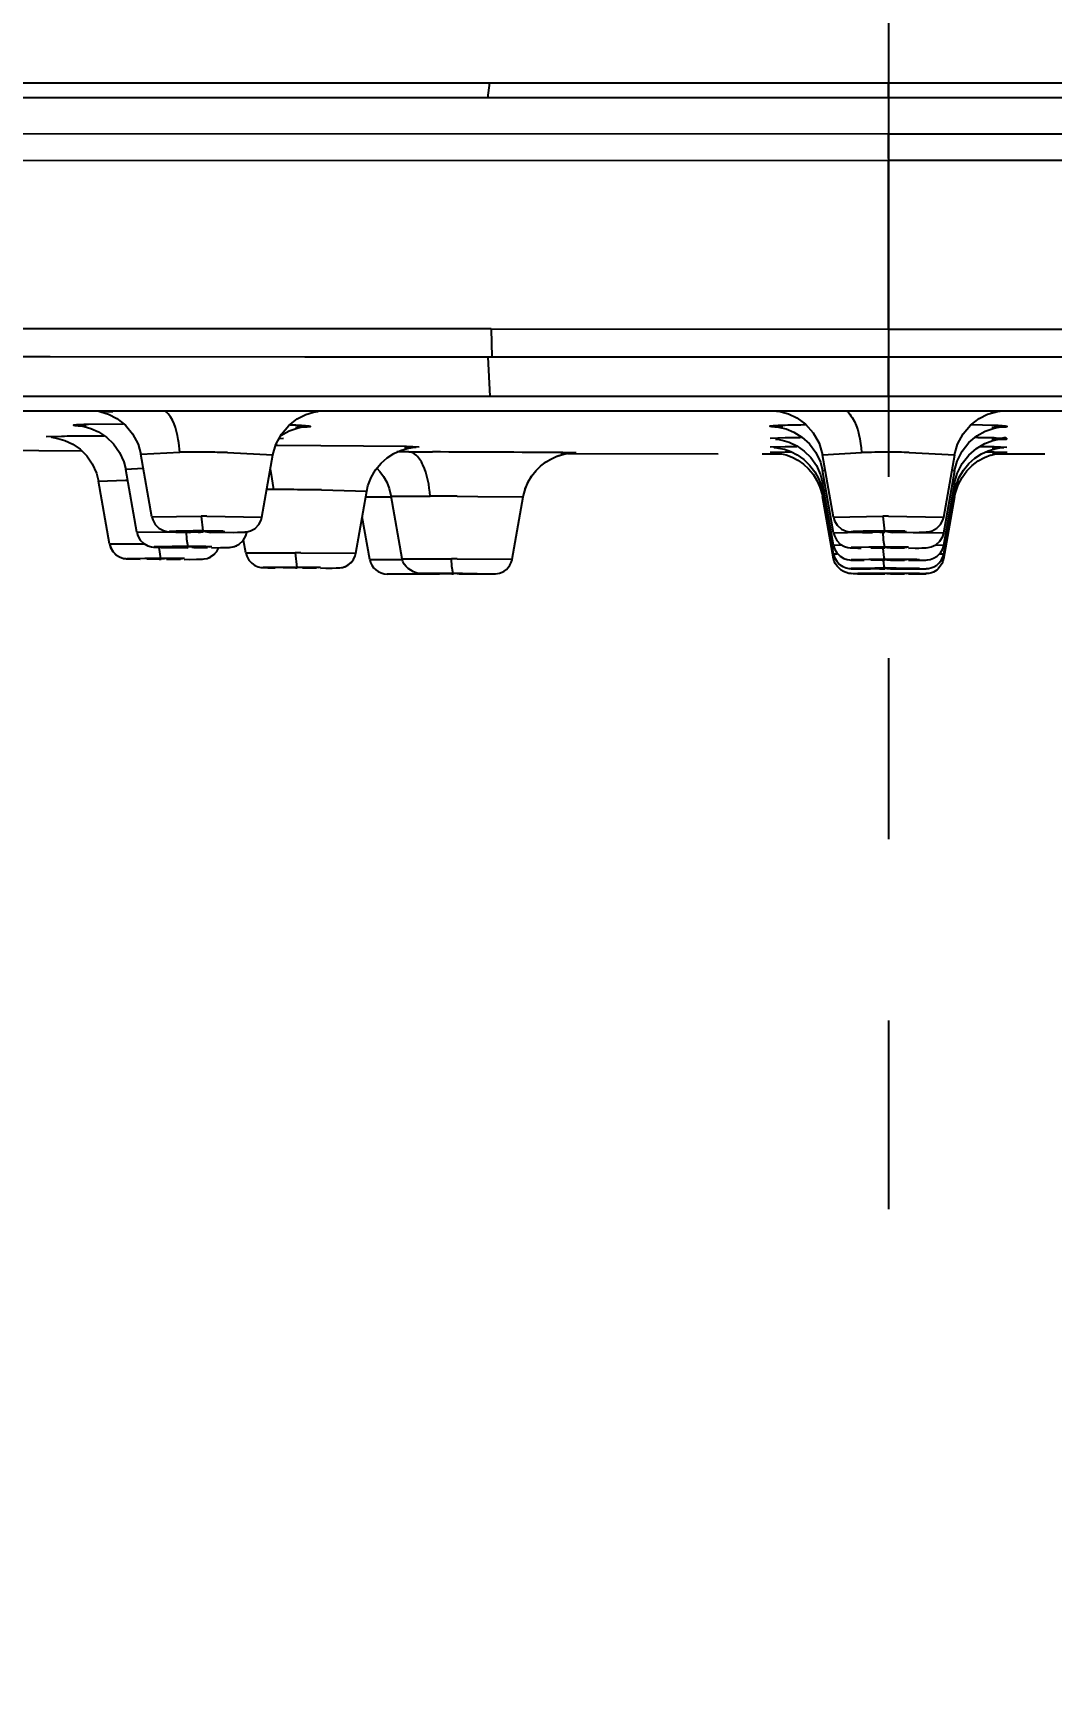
# Model space of a CAD drawing. Header units: millimetres. Extents: x 3819 to 4365, y -2661 to -1889.
# Drawn here: x 4165.99 to 4173.13, y -2126.6 to -2115 of the extents above; entities that cross this region are included whole.
import ezdxf

# ---------------------------------------------------------------- set-up
doc = ezdxf.new("R2010")
doc.units = ezdxf.units.MM
doc.header["$LTSCALE"] = 0.1
doc.linetypes.add('CENTERX2', pattern=[101.6, 63.5, -12.7, 12.7, -12.7])
doc.layers.add('CENTER', color=1, linetype='CENTERX2')
doc.layers.add('DIM', color=3, linetype='Continuous')
doc.styles.get("Standard").update_dxf_attribs({"font": 'arial.ttf'})
doc.dimstyles.new('ISO-25', dxfattribs={"dimtxt": 2.5, "dimasz": 2.5, "dimexe": 1.25, "dimexo": 0.625, "dimtad": 1, "dimlfac": 5, "dimtxsty": 'Standard', "dimcen": 2.5, "dimadec": 0, "dimazin": 0, "dimtfac": 1, "dimtmove": 0, "dimatfit": 3, "dimfxl": 0, "dimarcsym": 0})

# ---------------------------------------------------------------- blocks, each defined once
blk = doc.blocks.new('*D142')
at = {"layer": 'Defpoints', "color": 0}
for p in [(4147.31, -2117.08), (4196.657, -2117.079), (4196.657, -2136.937)]:
    blk.add_point(p, dxfattribs=at)
at = {"layer": 'DIM', "color": 0, "lineweight": -2}
for p, q in [((4147.31, -2117.705), (4147.31, -2138.187)), ((4196.657, -2117.704), (4196.657, -2138.187)), ((4151.31, -2136.937), (4192.657, -2136.937))]:
    blk.add_line(p, q, dxfattribs=at)
at = {"layer": 'DIM', "color": 0}
for points in [[(4151.31, -2136.271), (4151.31, -2137.604), (4147.31, -2136.937)], [(4192.657, -2136.271), (4192.657, -2137.604), (4196.657, -2136.937)]]:
    blk.add_solid(points, dxfattribs=at)
at = {"layer": 'DIM', "color": 0, "insert": (4171.984, -2134.27), "char_height": 4, "attachment_point": 5}
blk.add_mtext('197', dxfattribs=at)

msp = doc.modelspace()

# ---------------------------------------------------------------- linework, layer by layer
at = {"color": 7, "linetype": 'Continuous'}
for p, q in [((4147.8419, -2115.3532), (4196.1256, -2115.3532)), ((4169.1752, -2115.4588), (4169.1898, -2115.3533)), ((4171.9837, -2115.4578), (4171.9818, -2115.3533)), ((4169.1753, -2115.4585), (4147.6141, -2115.4584)), ((4171.9837, -2115.4583), (4169.1753, -2115.4585)), ((4171.9837, -2115.4587), (4171.9837, -2115.711)), ((4177.7966, -2115.4595), (4171.9837, -2115.4587)), ((4148.1587, -2115.705), (4171.9836, -2115.7099)), ((4171.9837, -2115.711), (4177.8237, -2115.7104)), ((4160.63, -2115.8963), (4171.9836, -2115.8968)), ((4171.9836, -2117.0793), (4171.9836, -2115.8961)), ((4177.8981, -2115.8974), (4171.9836, -2115.8968)), ((4169.1992, -2117.0773), (4150.8749, -2117.0781)), ((4169.1992, -2117.0773), (4169.2036, -2117.2771)), ((4169.1992, -2117.0783), (4171.9836, -2117.0793)), ((4171.9836, -2117.0793), (4172.7459, -2117.0792)), ((4171.9836, -2117.0793), (4171.9837, -2117.2489)), ((4172.7459, -2117.0792), (4172.7809, -2117.0792)), ((4172.7809, -2117.0792), (4172.9417, -2117.0792)), ((4172.9417, -2117.0792), (4175.7559, -2117.079)), ((4166.1065, -2117.275), (4165.8952, -2117.275)), ((4167.8918, -2117.2753), (4166.1065, -2117.275)), ((4167.9154, -2117.2753), (4167.8918, -2117.2753)), ((4168.0864, -2117.2753), (4167.9154, -2117.2753)), ((4169.1747, -2117.2754), (4168.0864, -2117.2753)), ((4169.1747, -2117.2754), (4169.1896, -2117.5499)), ((4169.2037, -2117.2771), (4169.1747, -2117.2754)), ((4171.9838, -2117.2764), (4169.2037, -2117.2771)), ((4189.6866, -2117.2758), (4171.9838, -2117.276)), ((4171.9838, -2117.5494), (4171.9838, -2117.2764)), ((4155.1233, -2117.5498), (4169.1896, -2117.5498)), ((4169.1896, -2117.5499), (4171.9838, -2117.5494)), ((4171.9837, -2117.5494), (4171.9837, -2117.6558)), ((4171.9837, -2117.5497), (4174.7773, -2117.5494)), ((4196.1262, -2117.6558), (4147.8416, -2117.6558)), ((4168.0148, -2117.6558), (4167.9813, -2117.6579)), ((4171.1984, -2117.6558), (4171.2424, -2117.6579)), ((4172.7646, -2117.656), (4172.6988, -2117.6589)), ((4166.1861, -2117.8313), (4166.0804, -2117.8348)), ((4166.6193, -2117.745), (4166.3766, -2117.7483)), ((4167.7179, -2117.8463), (4167.7422, -2117.8444)), ((4171.2591, -2117.8422), (4171.1529, -2117.8465)), ((4172.7245, -2117.755), (4172.5597, -2117.7514)), ((4172.7083, -2117.8522), (4172.7841, -2117.8499)), ((4165.6231, -2117.9276), (4166.3275, -2117.9325)), ((4166.7427, -2117.9569), (4167.0167, -2117.9432)), ((4166.8201, -2118.3958), (4166.7427, -2117.9569)), ((4167.351, -2117.9444), (4167.6689, -2117.9618)), ((4167.5921, -2118.3972), (4167.6689, -2117.9618)), ((4167.7043, -2117.8948), (4167.6912, -2117.8947)), ((4168.6055, -2117.9023), (4167.7043, -2117.8948)), ((4168.6205, -2117.9403), (4168.536, -2117.94)), ((4168.5909, -2117.9082), (4168.6737, -2117.907)), ((4168.6945, -2117.9068), (4168.6055, -2117.9023)), ((4168.6205, -2117.9402), (4168.73, -2117.9406)), ((4168.73, -2117.9406), (4168.7864, -2117.9408)), ((4169.6867, -2117.9473), (4169.7776, -2117.947)), ((4169.7941, -2117.9466), (4169.7011, -2117.9453)), ((4169.7352, -2117.9511), (4170.7882, -2117.9536)), ((4171.0969, -2117.9535), (4171.2356, -2117.9536)), ((4171.259, -2117.9047), (4171.1529, -2117.9075)), ((4171.2589, -2117.9421), (4171.1529, -2117.9434)), ((4171.2989, -2117.9418), (4171.2589, -2117.9421)), ((4171.344, -2117.9611), (4171.3889, -2117.9925)), ((4171.5205, -2117.9597), (4171.7946, -2117.9442)), ((4171.5976, -2118.3971), (4171.5205, -2117.9597)), ((4172.1285, -2117.9438), (4172.4467, -2117.9602)), ((4172.3696, -2118.3971), (4172.4467, -2117.9602)), ((4172.5887, -2117.9843), (4172.635, -2117.9543)), ((4172.6554, -2117.9795), (4172.7001, -2117.9617)), ((4172.7239, -2117.9422), (4172.6707, -2117.9418)), ((4172.7084, -2117.9113), (4172.7909, -2117.9096)), ((4172.7085, -2117.9452), (4172.7976, -2117.9442)), ((4172.8145, -2117.9438), (4172.7239, -2117.9422)), ((4172.812, -2117.9094), (4172.7241, -2117.9049)), ((4172.7305, -2117.9538), (4172.7845, -2117.9538)), ((4172.7845, -2117.9538), (4173.0776, -2117.9535)), ((4166.7143, -2118.5035), (4166.6368, -2118.0641)), ((4166.7591, -2118.0561), (4166.6372, -2118.0641)), ((4171.3476, -2117.9989), (4171.3862, -2118.026)), ((4171.4774, -2118.0366), (4171.5067, -2118.1017)), ((4171.5057, -2118.013), (4171.5208, -2118.0709)), ((4171.5205, -2118.071), (4171.5393, -2118.0672)), ((4171.5976, -2118.5083), (4171.5205, -2118.071)), ((4172.3696, -2118.5083), (4172.4467, -2118.0714)), ((4172.4306, -2118.0678), (4172.4467, -2118.0714)), ((4172.4642, -2118.0911), (4172.4987, -2118.0214)), ((4172.4767, -2118.1221), (4172.5076, -2118.0689)), ((4172.4981, -2118.1192), (4172.5316, -2118.0736)), ((4172.5314, -2118.074), (4172.5702, -2118.0348)), ((4172.5699, -2118.0353), (4172.6123, -2118.0034)), ((4172.6118, -2118.0038), (4172.6561, -2117.9791)), ((4166.4461, -2118.1455), (4166.6353, -2118.1395)), ((4166.5237, -2118.5854), (4166.4461, -2118.1455)), ((4166.6353, -2118.1395), (4166.6476, -2118.1394)), ((4167.6743, -2118.2042), (4167.6568, -2118.0846)), ((4171.4948, -2118.1318), (4171.5148, -2118.19)), ((4171.5067, -2118.1017), (4171.5208, -2118.1568)), ((4171.5148, -2118.19), (4171.5208, -2118.2177)), ((4171.5205, -2118.1569), (4171.5321, -2118.1546)), ((4171.5976, -2118.5942), (4171.5205, -2118.1569)), ((4172.3697, -2118.5942), (4172.4467, -2118.1573)), ((4172.4462, -2118.1572), (4172.4642, -2118.0911)), ((4172.4521, -2118.2268), (4172.4713, -2118.1702)), ((4172.4713, -2118.1702), (4172.4981, -2118.1189)), ((4168.0089, -2118.2068), (4168.3269, -2118.2153)), ((4168.2503, -2118.6499), (4168.3269, -2118.2153)), ((4168.3157, -2118.2543), (4168.3994, -2118.2549)), ((4168.3994, -2118.2549), (4168.4929, -2118.2555)), ((4168.4967, -2118.2504), (4168.7703, -2118.2502)), ((4168.5742, -2118.6894), (4168.4967, -2118.2504)), ((4168.8628, -2118.2507), (4168.7703, -2118.2501)), ((4168.9604, -2118.2513), (4168.8628, -2118.2506)), ((4168.9604, -2118.2513), (4169.1047, -2118.2523)), ((4169.1047, -2118.2523), (4169.423, -2118.2563)), ((4169.3463, -2118.6915), (4169.423, -2118.2563)), ((4171.5179, -2118.2387), (4171.5208, -2118.2535)), ((4171.5976, -2118.655), (4171.5205, -2118.2178)), ((4171.5976, -2118.6906), (4171.5205, -2118.2535)), ((4171.5403, -2118.2159), (4171.5238, -2118.217)), ((4172.3697, -2118.655), (4172.4467, -2118.218)), ((4172.3697, -2118.6907), (4172.4467, -2118.2536)), ((4172.4342, -2118.2529), (4172.4451, -2118.2533)), ((4172.4447, -2118.2535), (4172.4467, -2118.2536)), ((4172.4462, -2118.2535), (4172.452, -2118.2267)), ((4166.8202, -2118.3958), (4167.1656, -2118.3912)), ((4167.2063, -2118.3912), (4167.1656, -2118.3912)), ((4167.1656, -2118.3912), (4167.1782, -2118.4944)), ((4167.2063, -2118.3912), (4167.5921, -2118.3972)), ((4168.3474, -2118.6932), (4168.295, -2118.3963)), ((4171.5977, -2118.3971), (4171.9428, -2118.3917)), ((4171.9836, -2118.3916), (4171.9428, -2118.3917)), ((4171.9428, -2118.3917), (4171.9558, -2118.4949)), ((4171.9836, -2118.3916), (4172.3696, -2118.3971)), ((4166.7144, -2118.5035), (4166.9253, -2118.5004)), ((4166.9253, -2118.5004), (4166.9466, -2118.5003)), ((4167.06, -2118.5003), (4167.0622, -2118.5525)), ((4167.0813, -2118.4994), (4167.1437, -2118.5018)), ((4167.1932, -2118.4972), (4167.0959, -2118.4983)), ((4167.0996, -2118.4986), (4167.1106, -2118.499)), ((4167.3194, -2118.4953), (4167.1874, -2118.4947)), ((4167.1932, -2118.4972), (4167.2063, -2118.4973)), ((4167.2193, -2118.5023), (4167.2063, -2118.5023)), ((4167.2334, -2118.505), (4167.4568, -2118.5029)), ((4167.3313, -2118.5001), (4167.2433, -2118.4979)), ((4167.278, -2118.5021), (4167.3166, -2118.5013)), ((4167.3166, -2118.5013), (4167.3019, -2118.5005)), ((4167.4303, -2118.5033), (4167.4863, -2118.5055)), ((4171.5977, -2118.5082), (4171.6967, -2118.5053)), ((4171.8586, -2118.5004), (4171.9211, -2118.5026)), ((4171.9702, -2118.4978), (4171.8732, -2118.4992)), ((4171.8763, -2118.4995), (4171.8879, -2118.4999)), ((4171.9429, -2118.5039), (4171.9452, -2118.5554)), ((4172.0971, -2118.4954), (4171.965, -2118.4952)), ((4171.9702, -2118.4978), (4171.9836, -2118.4978)), ((4171.997, -2118.5029), (4171.9836, -2118.5029)), ((4172.0115, -2118.5057), (4172.2349, -2118.5028)), ((4172.1086, -2118.5004), (4172.0211, -2118.4983)), ((4172.0556, -2118.5026), (4172.094, -2118.5016)), ((4172.094, -2118.5016), (4172.0794, -2118.5008)), ((4172.1562, -2118.5044), (4172.3696, -2118.5082)), ((4166.5237, -2118.5854), (4166.5305, -2118.6092)), ((4166.5238, -2118.5854), (4166.7349, -2118.5835)), ((4166.7349, -2118.5835), (4166.7634, -2118.5835)), ((4166.9619, -2118.6037), (4166.8369, -2118.6066)), ((4166.8703, -2118.6102), (4166.8818, -2118.6869)), ((4166.9332, -2118.6103), (4166.9933, -2118.6112)), ((4166.9755, -2118.6073), (4167.0622, -2118.6092)), ((4167.0876, -2118.6058), (4166.9902, -2118.6064)), ((4166.9902, -2118.6064), (4167.0049, -2118.6071)), ((4166.9933, -2118.6112), (4167.0707, -2118.6118)), ((4167.0622, -2118.5525), (4167.0724, -2118.6036)), ((4167.1287, -2118.6038), (4167.0724, -2118.6035)), ((4167.1005, -2118.6058), (4167.0876, -2118.6058)), ((4167.1133, -2118.6098), (4167.1005, -2118.6098)), ((4167.2255, -2118.6083), (4167.1374, -2118.6064)), ((4167.1721, -2118.6098), (4167.2108, -2118.6092)), ((4167.2108, -2118.6092), (4167.1961, -2118.6085)), ((4167.2384, -2118.6118), (4167.3628, -2118.6088)), ((4167.4782, -2118.6473), (4167.4626, -2118.5589)), ((4167.4783, -2118.6473), (4167.8241, -2118.6465)), ((4167.4783, -2118.6473), (4167.4851, -2118.6714)), ((4167.8645, -2118.6466), (4167.8241, -2118.6465)), ((4167.8241, -2118.6465), (4167.8363, -2118.7498)), ((4167.8645, -2118.6467), (4168.2503, -2118.6499)), ((4171.5977, -2118.5942), (4171.6513, -2118.5926)), ((4171.5977, -2118.655), (4171.6236, -2118.6543)), ((4171.8452, -2118.6078), (4171.7207, -2118.6114)), ((4171.8586, -2118.6115), (4171.9463, -2118.6132)), ((4171.9703, -2118.6095), (4171.8732, -2118.6106)), ((4171.8732, -2118.6106), (4171.8879, -2118.6111)), ((4171.9437, -2118.617), (4171.9499, -2118.6801)), ((4171.9452, -2118.5554), (4171.9558, -2118.6072)), ((4172.0113, -2118.6072), (4171.9558, -2118.6072)), ((4171.9703, -2118.6095), (4171.9836, -2118.6095)), ((4171.997, -2118.6136), (4171.9836, -2118.6136)), ((4172.1086, -2118.6115), (4172.021, -2118.6099)), ((4172.0555, -2118.6133), (4172.094, -2118.6125)), ((4172.094, -2118.6125), (4172.0793, -2118.6119)), ((4172.1226, -2118.6151), (4172.2466, -2118.6115)), ((4172.3171, -2118.5926), (4172.3696, -2118.5942)), ((4172.3397, -2118.6542), (4172.3696, -2118.655)), ((4166.7711, -2118.6867), (4166.6462, -2118.6886)), ((4166.785, -2118.6894), (4166.872, -2118.691)), ((4166.8973, -2118.6886), (4166.7997, -2118.6888)), ((4166.7997, -2118.6888), (4166.8144, -2118.6893)), ((4166.9372, -2118.6872), (4166.8818, -2118.6869)), ((4166.91, -2118.6886), (4166.8973, -2118.6886)), ((4166.9761, -2118.6875), (4166.9372, -2118.6872)), ((4167.0219, -2118.6899), (4166.9726, -2118.6891)), ((4166.9815, -2118.6916), (4167.0202, -2118.6913)), ((4167.0202, -2118.6913), (4167.0055, -2118.6908)), ((4167.035, -2118.6907), (4167.0219, -2118.6899)), ((4167.0477, -2118.6933), (4167.172, -2118.6914)), ((4167.0853, -2118.6932), (4167.1339, -2118.6928)), ((4167.7257, -2118.7495), (4167.6007, -2118.7506)), ((4167.7395, -2118.7513), (4167.8267, -2118.7525)), ((4167.8519, -2118.7509), (4167.7542, -2118.7509)), ((4167.7542, -2118.7509), (4167.7689, -2118.7513)), ((4167.8267, -2118.7525), (4167.8391, -2118.7525)), ((4167.8917, -2118.7501), (4167.8363, -2118.7498)), ((4167.8645, -2118.751), (4167.8519, -2118.7509)), ((4167.9011, -2118.7513), (4167.8899, -2118.7513)), ((4167.9895, -2118.7525), (4167.9011, -2118.7513)), ((4167.936, -2118.7531), (4167.9747, -2118.7529)), ((4167.9747, -2118.7529), (4167.9601, -2118.7525)), ((4168.0022, -2118.7543), (4168.1266, -2118.7532)), ((4168.0403, -2118.7543), (4168.0843, -2118.7541)), ((4168.0828, -2118.7541), (4168.1114, -2118.7538)), ((4168.1109, -2118.7538), (4168.121, -2118.7536)), ((4168.1202, -2118.7537), (4168.1288, -2118.7534)), ((4168.3474, -2118.6932), (4168.5742, -2118.6939)), ((4168.5742, -2118.6894), (4168.92, -2118.6898)), ((4168.9604, -2118.6898), (4168.92, -2118.6898)), ((4168.9222, -2118.7426), (4168.92, -2118.6898)), ((4168.9324, -2118.793), (4168.9222, -2118.7426)), ((4168.9604, -2118.6898), (4169.3462, -2118.6915)), ((4171.8453, -2118.6947), (4171.7207, -2118.6974)), ((4171.7672, -2118.7571), (4171.7207, -2118.7583)), ((4171.8438, -2118.7601), (4171.8572, -2118.7601)), ((4171.8586, -2118.6975), (4171.9464, -2118.6987)), ((4171.8586, -2118.7583), (4171.921, -2118.7592)), ((4171.9555, -2118.696), (4171.8733, -2118.6968)), ((4171.8733, -2118.6968), (4171.8879, -2118.6972)), ((4171.9118, -2118.7574), (4171.8733, -2118.7578)), ((4171.8733, -2118.7578), (4171.8879, -2118.7581)), ((4171.9451, -2118.7012), (4171.9499, -2118.7422)), ((4171.9499, -2118.6801), (4171.9559, -2118.6943)), ((4171.9499, -2118.7422), (4171.9559, -2118.7562)), ((4171.9703, -2118.696), (4171.9555, -2118.696)), ((4172.0113, -2118.6943), (4171.9559, -2118.6943)), ((4172.0114, -2118.7562), (4171.9559, -2118.7562)), ((4171.9703, -2118.696), (4171.9836, -2118.696)), ((4171.9704, -2118.7573), (4171.9836, -2118.7573)), ((4171.9969, -2118.699), (4171.9836, -2118.699)), ((4171.9969, -2118.7593), (4171.9836, -2118.7593)), ((4172.0209, -2118.7575), (4172.009, -2118.7576)), ((4172.1086, -2118.6975), (4172.021, -2118.6963)), ((4172.1086, -2118.7583), (4172.0462, -2118.7574)), ((4172.0555, -2118.6988), (4172.094, -2118.6982)), ((4172.0555, -2118.7592), (4172.094, -2118.7588)), ((4172.0649, -2118.7603), (4172.1751, -2118.7598)), ((4172.094, -2118.6982), (4172.0793, -2118.6978)), ((4172.094, -2118.7588), (4172.0793, -2118.7585)), ((4172.1229, -2118.7565), (4172.1097, -2118.7564)), ((4172.1751, -2118.7598), (4172.195, -2118.7596)), ((4172.195, -2118.7596), (4172.2253, -2118.7592)), ((4172.2005, -2118.6993), (4172.2466, -2118.6975)), ((4172.2005, -2118.7595), (4172.2466, -2118.7583)), ((4172.3627, -2118.7148), (4172.332, -2118.7602)), ((4172.3559, -2118.6904), (4172.3684, -2118.6906)), ((4172.3697, -2118.6907), (4172.3684, -2118.6906)), ((4168.8354, -2118.798), (4168.47, -2118.7965)), ((4168.8217, -2118.7926), (4168.6968, -2118.7927)), ((4168.9324, -2118.793), (4168.8217, -2118.7926)), ((4168.8354, -2118.7933), (4168.9227, -2118.7939)), ((4168.9477, -2118.7934), (4168.8501, -2118.7932)), ((4168.8501, -2118.7932), (4168.8648, -2118.7933)), ((4168.9227, -2118.7939), (4168.935, -2118.7939)), ((4168.9877, -2118.7932), (4168.9324, -2118.793)), ((4168.9604, -2118.7934), (4168.9477, -2118.7934)), ((4168.9731, -2118.7941), (4168.9604, -2118.7941)), ((4168.9731, -2118.7941), (4169.0319, -2118.7943)), ((4168.9971, -2118.7936), (4168.9858, -2118.7936)), ((4169.0992, -2118.7937), (4168.9877, -2118.7932)), ((4169.0854, -2118.7942), (4168.9971, -2118.7936)), ((4169.0319, -2118.7943), (4169.0707, -2118.7943)), ((4169.0707, -2118.7943), (4169.056, -2118.7942)), ((4169.0659, -2118.7948), (4169.1685, -2118.795)), ((4169.0984, -2118.7949), (4169.2226, -2118.7948)), ((4169.1685, -2118.795), (4169.2128, -2118.7949)), ((4169.2128, -2118.7949), (4169.2215, -2118.7949)), ((4171.7672, -2118.7934), (4171.7207, -2118.7939)), ((4171.8439, -2118.7948), (4171.8573, -2118.7948)), ((4171.9559, -2118.7929), (4171.8453, -2118.7931)), ((4171.8586, -2118.7939), (4171.921, -2118.7944)), ((4171.9118, -2118.7935), (4171.8733, -2118.7937)), ((4171.8733, -2118.7937), (4171.8879, -2118.7939)), ((4171.9704, -2118.7935), (4171.9118, -2118.7935)), ((4172.0113, -2118.7929), (4171.9559, -2118.7929)), ((4171.9704, -2118.7935), (4171.9836, -2118.7935)), ((4171.9968, -2118.7944), (4171.9836, -2118.7944)), ((4171.9968, -2118.7944), (4172.0555, -2118.7944)), ((4172.0208, -2118.7936), (4172.009, -2118.7936)), ((4172.1098, -2118.7931), (4172.0113, -2118.7929)), ((4172.1086, -2118.7939), (4172.0462, -2118.7935)), ((4172.0555, -2118.7944), (4172.094, -2118.7942)), ((4172.094, -2118.7942), (4172.0793, -2118.794)), ((4172.1229, -2118.7931), (4172.1098, -2118.7931)), ((4172.2005, -2118.7945), (4172.2466, -2118.7939))]:
    msp.add_line(p, q, dxfattribs=at)
for points in [[(4166.448, -2117.6558), (4166.4631, -2117.6586), (4166.5159, -2117.6755), (4166.5759, -2117.7065), (4166.6347, -2117.7529), (4166.6855, -2117.8138), (4166.7233, -2117.8863), (4166.7431, -2117.9569)], [(4167.6684, -2117.9617), (4167.689, -2117.8889), (4167.728, -2117.8155), (4167.78, -2117.7544), (4167.8395, -2117.7087), (4167.8995, -2117.6785), (4167.952, -2117.6624), (4167.9811, -2117.6573), (4167.9849, -2117.6568)], [(4171.2092, -2117.6558), (4171.2314, -2117.6595), (4171.281, -2117.6735), (4171.3415, -2117.702), (4171.4017, -2117.7457), (4171.4556, -2117.8057), (4171.4971, -2117.8794), (4171.5208, -2117.9597)], [(4172.4462, -2117.9601), (4172.4669, -2117.887), (4172.506, -2117.8134), (4172.5582, -2117.7524), (4172.6177, -2117.7067), (4172.6777, -2117.6767), (4172.7296, -2117.6608), (4172.7574, -2117.6558), (4172.7577, -2117.6558)], [(4166.1169, -2117.838), (4166.1167, -2117.838), (4166.1289, -2117.8393), (4166.162, -2117.8453), (4166.2113, -2117.8602), (4166.2655, -2117.8862), (4166.317, -2117.922), (4166.3637, -2117.9685), (4166.403, -2118.0247), (4166.4322, -2118.0898), (4166.4465, -2118.1454)], [(4166.3218, -2117.7585), (4166.3159, -2117.7582), (4166.3193, -2117.7585), (4166.3467, -2117.763), (4166.3935, -2117.7761), (4166.4472, -2117.8), (4166.5017, -2117.836), (4166.552, -2117.8845), (4166.5936, -2117.9434), (4166.6237, -2118.011), (4166.6372, -2118.0641)], [(4167.7233, -2117.8242), (4167.7822, -2117.7921), (4167.8384, -2117.7729)], [(4167.8384, -2117.7729), (4167.8757, -2117.7657), (4167.8849, -2117.7646)], [(4171.1911, -2117.8499), (4171.1912, -2117.8499), (4171.2044, -2117.8513), (4171.2378, -2117.8574), (4171.2866, -2117.8724), (4171.3403, -2117.8982)], [(4171.1995, -2117.7652), (4171.1999, -2117.7653), (4171.2205, -2117.7682), (4171.2651, -2117.7791), (4171.3195, -2117.8011), (4171.376, -2117.8359)], [(4171.376, -2117.8359), (4171.429, -2117.884), (4171.4734, -2117.9438), (4171.5057, -2118.013)], [(4172.4993, -2117.9347), (4172.5464, -2117.875), (4172.6016, -2117.8283)], [(4172.5995, -2117.9156), (4172.6578, -2117.882), (4172.7153, -2117.8609), (4172.7581, -2117.852), (4172.7748, -2117.85), (4172.7765, -2117.8499)], [(4172.6016, -2117.8283), (4172.6598, -2117.7952), (4172.7154, -2117.7751), (4172.7546, -2117.7669), (4172.7651, -2117.7655)], [(4168.3264, -2118.2153), (4168.3347, -2118.1791), (4168.3571, -2118.1193), (4168.3881, -2118.0661), (4168.4262, -2118.0198), (4168.4694, -2117.9815), (4168.5159, -2117.9515), (4168.5638, -2117.9296), (4168.6095, -2117.9157), (4168.646, -2117.9091), (4168.6652, -2117.9072), (4168.6686, -2117.9069)], [(4169.424, -2118.248), (4169.4376, -2118.1983), (4169.4571, -2118.1523), (4169.4819, -2118.1103), (4169.5112, -2118.0727), (4169.5441, -2118.0399), (4169.5795, -2118.0123), (4169.6164, -2117.9901), (4169.6538, -2117.9728), (4169.6908, -2117.9604), (4169.7261, -2117.9524), (4169.7566, -2117.9483), (4169.7736, -2117.9471), (4169.7778, -2117.9469)], [(4169.6203, -2117.9881), (4169.6581, -2117.9712), (4169.6953, -2117.9592), (4169.7307, -2117.9516)], [(4171.1714, -2117.9442), (4171.1698, -2117.9442), (4171.1736, -2117.9443), (4171.1905, -2117.9456), (4171.2246, -2117.9508), (4171.2659, -2117.9614), (4171.3072, -2117.9774), (4171.3476, -2117.9989)], [(4171.1845, -2117.9096), (4171.1813, -2117.9095), (4171.1864, -2117.9099), (4171.2118, -2117.9129), (4171.253, -2117.9219), (4171.298, -2117.9377), (4171.344, -2117.9611)], [(4171.3403, -2117.8982), (4171.3916, -2117.9341), (4171.4383, -2117.9805), (4171.4774, -2118.0366)], [(4172.4461, -2118.0713), (4172.4642, -2118.0051), (4172.4993, -2117.9347)], [(4172.4987, -2118.0214), (4172.5451, -2117.9624), (4172.5995, -2117.9156)], [(4172.635, -2117.9543), (4172.6826, -2117.9323), (4172.7281, -2117.9183), (4172.7639, -2117.9117), (4172.7823, -2117.9097), (4172.7856, -2117.9095)], [(4172.6993, -2117.962), (4172.742, -2117.9508), (4172.7771, -2117.9456), (4172.7937, -2117.9443), (4172.7968, -2117.9442)], [(4168.3972, -2118.0551), (4168.4172, -2118.0768), (4168.4436, -2118.113), (4168.466, -2118.1531), (4168.4837, -2118.1971), (4168.4961, -2118.2449), (4168.4971, -2118.2503)], [(4169.4836, -2118.1081), (4169.5135, -2118.0703), (4169.547, -2118.0376), (4169.5829, -2118.0102), (4169.6203, -2117.9881)], [(4171.3862, -2118.026), (4171.4219, -2118.0587), (4171.454, -2118.0969), (4171.4811, -2118.1397)], [(4171.3889, -2117.9925), (4171.4303, -2118.0321), (4171.4662, -2118.0789), (4171.4948, -2118.1318)], [(4172.5076, -2118.0689), (4172.5455, -2118.0226), (4172.5887, -2117.9843)], [(4169.4225, -2118.2562), (4169.4245, -2118.2467), (4169.4384, -2118.1965), (4169.4583, -2118.1502), (4169.4836, -2118.1081)], [(4171.4811, -2118.1397), (4171.5027, -2118.187), (4171.5179, -2118.2387)], [(4172.4462, -2118.2179), (4172.4544, -2118.1819), (4172.4767, -2118.1221)], [(4166.8202, -2118.3958), (4166.8261, -2118.4174), (4166.843, -2118.4487), (4166.8699, -2118.4753), (4166.9017, -2118.4921), (4166.9263, -2118.4982), (4166.9399, -2118.4998), (4166.9526, -2118.5007), (4166.9683, -2118.5014), (4166.9884, -2118.5022), (4167.0129, -2118.5028), (4167.0416, -2118.5034), (4167.0812, -2118.504)], [(4167.5115, -2118.4932), (4167.5432, -2118.4761), (4167.5698, -2118.4495), (4167.5864, -2118.4183), (4167.5921, -2118.3972)], [(4171.5977, -2118.3971), (4171.605, -2118.4223), (4171.624, -2118.4545), (4171.6533, -2118.4807), (4171.6864, -2118.4957), (4171.7086, -2118.5002), (4171.722, -2118.5015), (4171.7365, -2118.5024), (4171.7552, -2118.5031), (4171.7789, -2118.5038), (4171.8073, -2118.5044), (4171.8586, -2118.5051)], [(4172.2897, -2118.4928), (4172.3211, -2118.4757), (4172.3475, -2118.449), (4172.364, -2118.4179), (4172.3696, -2118.3971)], [(4166.7144, -2118.5035), (4166.7212, -2118.5276), (4166.7386, -2118.5583), (4166.7642, -2118.5831), (4166.7929, -2118.5986), (4166.817, -2118.6053), (4166.8306, -2118.607), (4166.8407, -2118.6077), (4166.8524, -2118.6083), (4166.8674, -2118.6089), (4166.886, -2118.6094), (4166.9332, -2118.6103)], [(4167.2863, -2118.6115), (4167.3129, -2118.6111), (4167.3344, -2118.6106), (4167.3511, -2118.6101), (4167.3638, -2118.6095), (4167.3764, -2118.6084), (4167.4001, -2118.6034), (4167.4325, -2118.5879), (4167.461, -2118.5617), (4167.4795, -2118.5296), (4167.4863, -2118.5055)], [(4167.3935, -2118.504), (4167.4202, -2118.5035), (4167.4418, -2118.5028), (4167.4589, -2118.5021), (4167.4723, -2118.5012), (4167.4865, -2118.4996), (4167.5115, -2118.4932)], [(4171.5977, -2118.5083), (4171.6034, -2118.5295), (4171.6198, -2118.5602), (4171.6449, -2118.5859), (4171.6738, -2118.6025), (4171.6988, -2118.6098), (4171.7133, -2118.6117), (4171.7236, -2118.6125), (4171.7354, -2118.613), (4171.7502, -2118.6136), (4171.7688, -2118.614), (4171.7908, -2118.6145)], [(4172.1696, -2118.6146), (4172.1962, -2118.6141), (4172.2177, -2118.6135), (4172.2345, -2118.6129), (4172.2474, -2118.6122), (4172.26, -2118.6111), (4172.283, -2118.6062), (4172.3149, -2118.5912), (4172.3437, -2118.5651), (4172.3626, -2118.5329), (4172.3696, -2118.5082)], [(4172.1714, -2118.5042), (4172.1981, -2118.5035), (4172.2198, -2118.5028), (4172.2368, -2118.502), (4172.2504, -2118.5011), (4172.2647, -2118.4994), (4172.2897, -2118.4928)], [(4166.5238, -2118.5854), (4166.5316, -2118.6119), (4166.5487, -2118.641), (4166.5715, -2118.6634), (4166.5972, -2118.6784), (4166.6214, -2118.6862), (4166.637, -2118.6885), (4166.6455, -2118.6891), (4166.6542, -2118.6895)], [(4166.5305, -2118.6092), (4166.5464, -2118.6381), (4166.5681, -2118.6608), (4166.593, -2118.6765), (4166.6173, -2118.6852), (4166.6344, -2118.6882), (4166.6436, -2118.689), (4166.6521, -2118.6895), (4166.6651, -2118.6899)], [(4167.1866, -2118.6908), (4167.2073, -2118.6866), (4167.2312, -2118.6769), (4167.2544, -2118.6609), (4167.2748, -2118.6384), (4167.2897, -2118.6101), (4167.2898, -2118.6098)], [(4167.1872, -2118.6907), (4167.2081, -2118.6864), (4167.2317, -2118.6766), (4167.255, -2118.6604), (4167.2753, -2118.6376), (4167.2901, -2118.6092)], [(4167.3706, -2118.609), (4167.3872, -2118.6067), (4167.4136, -2118.5983)], [(4168.1288, -2118.7534), (4168.1378, -2118.7528), (4168.1553, -2118.75), (4168.1761, -2118.7432), (4168.1971, -2118.7318), (4168.2168, -2118.7153), (4168.2336, -2118.6938), (4168.2456, -2118.6683), (4168.2503, -2118.6499)], [(4171.5977, -2118.5942), (4171.6045, -2118.6185), (4171.6209, -2118.6477), (4171.6435, -2118.6708), (4171.6694, -2118.6865), (4171.694, -2118.6947), (4171.7104, -2118.6973), (4171.7194, -2118.698), (4171.7282, -2118.6984), (4171.7391, -2118.6987), (4171.7531, -2118.6991), (4171.7703, -2118.6994), (4171.8127, -2118.7)], [(4171.5977, -2118.655), (4171.6045, -2118.6793), (4171.62, -2118.7072), (4171.64, -2118.7287), (4171.6627, -2118.744), (4171.6862, -2118.7535), (4171.7057, -2118.7575), (4171.7168, -2118.7585), (4171.7243, -2118.7588), (4171.733, -2118.759), (4171.7441, -2118.7592), (4171.7579, -2118.7594), (4171.794, -2118.7598)], [(4172.1681, -2118.6998), (4172.1946, -2118.6994), (4172.2158, -2118.699), (4172.2322, -2118.6986), (4172.2446, -2118.6981), (4172.2558, -2118.6974), (4172.274, -2118.6945), (4172.2988, -2118.6861), (4172.324, -2118.6706), (4172.3464, -2118.6476), (4172.3627, -2118.6185), (4172.3696, -2118.5942)], [(4172.2253, -2118.7592), (4172.236, -2118.759), (4172.2443, -2118.7587), (4172.2517, -2118.7584), (4172.2626, -2118.7573), (4172.2808, -2118.7535), (4172.3008, -2118.7459), (4172.3207, -2118.7339), (4172.3392, -2118.7172), (4172.3546, -2118.6961), (4172.3655, -2118.6717), (4172.3696, -2118.655)], [(4166.6651, -2118.6899), (4166.6792, -2118.6903), (4166.6964, -2118.6907), (4166.7388, -2118.6915)], [(4167.1339, -2118.6928), (4167.1513, -2118.6925), (4167.1645, -2118.6922), (4167.1749, -2118.6918), (4167.1872, -2118.6907)], [(4167.4852, -2118.6715), (4167.5004, -2118.6992), (4167.5199, -2118.7204), (4167.5421, -2118.7357), (4167.5652, -2118.7453), (4167.5849, -2118.7496), (4167.5961, -2118.7507), (4167.6031, -2118.751), (4167.6108, -2118.7513), (4167.6206, -2118.7515), (4167.6329, -2118.7517), (4167.6851, -2118.7525)], [(4168.1275, -2118.7535), (4168.1354, -2118.753), (4168.1516, -2118.7508), (4168.1729, -2118.7446), (4168.1944, -2118.7335), (4168.215, -2118.7171), (4168.2325, -2118.6954), (4168.2451, -2118.6695), (4168.2452, -2118.669)], [(4169.2215, -2118.7949), (4169.2247, -2118.7948), (4169.2295, -2118.7946), (4169.2415, -2118.7934), (4169.2577, -2118.7899), (4169.2742, -2118.7839), (4169.29, -2118.7753), (4169.3049, -2118.7643), (4169.3184, -2118.7507), (4169.33, -2118.7346), (4169.3391, -2118.7164), (4169.3453, -2118.696), (4169.3462, -2118.6915)]]:
    msp.add_lwpolyline(points, dxfattribs=at)
for centre, radius, start, end in [((4140.7492, -2115.7714), 31.2346, 359.79393, 0.11071), ((4166.7583, -2110.1636), 7.4971, 267.92557, 268.37884), ((4166.4199, -2134.8953), 17.0655, 90.22659, 90.78501), ((4166.543, -2156.9038), 39.0744, 90.0821, 90.27947), ((4167.6546, -2116.293), 1.5546, 271.87169, 272.14371), ((4167.6648, -2118.8662), 1.0259, 86.79946, 87.32769), ((4167.6697, -2116.6975), 1.1498, 272.14571, 272.3998), ((4167.6072, -2124.5857), 6.8353, 88.03308, 88.46191), ((4171.5402, -2131.4177), 13.5784, 90.69771, 91.18614), ((4171.5654, -2128.8002), 11.05, 90.83726, 91.58769), ((4172.4462, -2130.1437), 12.3043, 88.70501, 89.32206), ((4167.1392, -2128.9025), 10.96, 90.15519, 90.64051), ((4167.1428, -2131.5804), 13.6378, 89.73353, 90.14015), ((4167.1349, -2131.1506), 13.208, 89.06227, 89.69032), ((4168.3316, -2302.5186), 184.5784, 89.574861, 89.858714), ((4171.5074, -2136.166), 18.263, 90.52456, 90.77918), ((4171.968, -2128.5096), 10.5668, 90.43647, 90.94017), ((4171.9832, -2130.3065), 12.3638, 89.99817, 90.4437), ((4171.9611, -2130.7185), 12.7758, 89.2494, 89.89909), ((4172.4788, -2134.3996), 16.4965, 89.14784, 89.48163), ((4167.0557, -2118.2232), 0.6169, 12.98434, 14.95238), ((4167.6233, -2142.5486), 24.3445, 89.88009, 89.99893), ((4167.5814, -2148.9285), 30.7244, 89.65402, 89.82676), ((4167.5523, -2154.0085), 35.8046, 89.50037, 89.65656), ((4167.5597, -2155.0509), 36.8468, 89.30148, 89.52604), ((4167.1722, -2130.64), 12.1456, 89.97181, 90.48816), ((4167.1491, -2116.1246), 2.3771, 269.86949, 270.76628), ((4167.2249, -2110.8068), 7.6955, 269.95849, 270.39548), ((4167.2664, -2121.1763), 2.6786, 90.49277, 90.7429), ((4171.896, -2135.261), 16.7568, 90.29597, 90.68161), ((4171.9884, -2130.8085), 12.3136, 90.15175, 90.69399), ((4171.9199, -2116.1973), 2.3053, 270.02927, 270.95392), ((4171.9809, -2111.0539), 7.4491, 270.12418, 270.57448), ((4172.0511, -2121.092), 2.5939, 90.66361, 90.92996), ((4167.0394, -2134.3656), 15.7621, 89.87998, 90.28164), ((4167.0465, -2115.2216), 3.3877, 270.26494, 270.48347), ((4167.1365, -2108.8141), 9.7958, 269.86467, 270.2085), ((4167.1546, -2122.0139), 3.4076, 90.28993, 90.48307), ((4167.0361, -2134.3006), 15.6971, 89.25603, 89.66202), ((4171.9853, -2133.6713), 15.0641, 90.11216, 90.53274), ((4171.9161, -2115.3571), 3.2562, 270.53135, 270.74111), ((4171.9809, -2109.2624), 9.3512, 270.09854, 270.4574), ((4172.0511, -2121.8648), 3.2551, 90.52987, 90.74114), ((4171.9816, -2133.7076), 15.1004, 89.46428, 89.88746), ((4166.7979, -2140.3083), 21.6216, 89.77764, 90.07089), ((4166.8669, -2114.0399), 4.6511, 270.0632, 270.21806), ((4166.9776, -2105.2436), 13.4481, 269.76576, 270.0166), ((4166.9531, -2123.3682), 4.6791, 90.08193, 90.21776), ((4166.9526, -2122.6294), 3.9403, 89.70945, 90.08916), ((4166.8253, -2137.3554), 18.6686, 89.31438, 89.53721), ((4167.7038, -2151.6445), 32.895, 89.7691, 89.96187), ((4167.9624, -2098.291), 20.462, 269.76126, 269.92614), ((4167.7003, -2151.6065), 32.857, 89.47174, 89.66616), ((4168.4705, -2118.6717), 0.125, 189.90959, 269.73758), ((4171.8909, -2107.6941), 11.0661, 269.35294, 269.75639), ((4171.893, -2130.1045), 11.3481, 90.24093, 90.63542), ((4171.9853, -2138.9229), 20.2286, 90.08343, 90.39668), ((4171.9853, -2149.5419), 30.7858, 90.05475, 90.26058), ((4171.9863, -2137.8751), 19.1178, 90.04781, 90.22349), ((4171.9205, -2113.1634), 5.5958, 270.00591, 270.26439), ((4171.9161, -2114.3272), 4.3717, 270.3962, 270.55202), ((4171.9809, -2106.1393), 12.5598, 270.07308, 270.34038), ((4171.9809, -2099.6415), 19.1178, 270.04781, 270.22349), ((4172.0511, -2123.0668), 4.3706, 90.39539, 90.55203), ((4171.9816, -2138.9695), 20.2752, 89.60099, 89.91619), ((4171.9759, -2152.1291), 33.3729, 89.77028, 89.93916), ((4172.0468, -2124.3555), 5.598, 90.00595, 90.26516), ((4172.0751, -2111.3211), 7.3792, 270.36835, 270.97366), ((4172.0751, -2107.5277), 11.2325, 270.24198, 270.63967), ((4172.0754, -2126.0432), 7.3486, 89.0224, 89.63043), ((4172.0755, -2129.9282), 11.1718, 89.35717, 89.75698), ((4172.2498, -2118.6706), 0.1213, 338.6272, 350.51399), ((4168.7953, -2116.4653), 2.3284, 269.22626, 269.68883), ((4171.8909, -2095.6149), 23.18, 269.69104, 269.88367), ((4171.893, -2142.5525), 23.7595, 90.11502, 90.30346), ((4171.9205, -2107.0728), 11.7216, 270.00281, 270.12664), ((4172.0468, -2130.5177), 11.7241, 90.00282, 90.12684), ((4172.0751, -2095.2798), 23.515, 270.11553, 270.30552), ((4172.0755, -2142.1936), 23.4006, 89.69306, 89.88395)]:
    msp.add_arc(centre, radius, start, end, dxfattribs=at)
for points, knots in [([(4167.0167, -2117.9432), (4167.0143, -2117.9129), (4167.0005, -2117.8124), (4166.9701, -2117.7005), (4166.9142, -2117.6536)], [0, 0, 0, 0, 0.2943197, 1, 1, 1, 1]), ([(4171.6908, -2117.654), (4171.7059, -2117.6664), (4171.7695, -2117.7516), (4171.7879, -2117.8599), (4171.7946, -2117.9442)], [0, 0, 0, 0, 0.187596, 1, 1, 1, 1]), ([(4166.3766, -2117.7483), (4166.341, -2117.7491), (4166.2043, -2117.7528), (4166.3305, -2117.7595), (4166.3609, -2117.7605)], [0, 0, 0, 0, 0.5394916, 1, 1, 1, 1]), ([(4167.8264, -2117.7669), (4167.8618, -2117.766), (4167.9981, -2117.7622), (4167.8721, -2117.7555), (4167.8418, -2117.7544)], [0, 0, 0, 0, 0.5389131, 1, 1, 1, 1]), ([(4171.2592, -2117.7545), (4171.2235, -2117.7556), (4171.0865, -2117.76), (4171.2124, -2117.7665), (4171.2426, -2117.7675)], [0, 0, 0, 0, 0.5418363, 1, 1, 1, 1]), ([(4172.7082, -2117.768), (4172.7438, -2117.7669), (4172.8803, -2117.7625), (4172.7546, -2117.756), (4172.7245, -2117.755)], [0, 0, 0, 0, 0.5412359, 1, 1, 1, 1]), ([(4172.7841, -2117.8499), (4172.7933, -2117.8495), (4172.8153, -2117.8567), (4172.8073, -2117.8369), (4172.7672, -2117.8515), (4172.7434, -2117.843), (4172.7243, -2117.8426)], [0, 0, 0, 0, 0.2379037, 0.2553767, 0.5085531, 1, 1, 1, 1]), ([(4168.7198, -2118.0311), (4168.7133, -2118.0173), (4168.6921, -2117.9779), (4168.6511, -2117.9406), (4168.6205, -2117.9403)], [0, 0, 0, 0, 0.3330233, 1, 1, 1, 1]), ([(4172.437, -2118.1552), (4172.4376, -2118.1552), (4172.4389, -2118.1554), (4172.4401, -2118.1555), (4172.4406, -2118.1556)], [0, 0, 0, 0, 0.5285029, 1, 1, 1, 1]), ([(4172.4406, -2118.1556), (4172.4422, -2118.1558), (4172.4436, -2118.1561), (4172.4468, -2118.1567), (4172.4467, -2118.1573)], [0, 0, 0, 0, 0.736675, 1, 1, 1, 1]), ([(4171.5211, -2118.2174), (4171.521, -2118.2175), (4171.5207, -2118.2175), (4171.5205, -2118.2177), (4171.5205, -2118.2178)], [0, 0, 0, 0, 0.6918425, 1, 1, 1, 1]), ([(4171.5216, -2118.2533), (4171.5213, -2118.2533), (4171.5211, -2118.2534), (4171.5205, -2118.2534), (4171.5205, -2118.2535)], [0, 0, 0, 0, 0.7451468, 1, 1, 1, 1]), ([(4171.5238, -2118.217), (4171.5233, -2118.2171), (4171.5224, -2118.2172), (4171.5215, -2118.2173), (4171.5211, -2118.2174)], [0, 0, 0, 0, 0.593825, 1, 1, 1, 1]), ([(4171.5291, -2118.2529), (4171.5276, -2118.253), (4171.5251, -2118.2531), (4171.5226, -2118.2532), (4171.5216, -2118.2533)], [0, 0, 0, 0, 0.6152611, 1, 1, 1, 1]), ([(4172.4419, -2118.217), (4172.4425, -2118.2171), (4172.4436, -2118.2172), (4172.4447, -2118.2174), (4172.4452, -2118.2175)], [0, 0, 0, 0, 0.5692114, 1, 1, 1, 1]), ([(4172.4451, -2118.2533), (4172.4454, -2118.2533), (4172.4459, -2118.2534), (4172.4464, -2118.2535), (4172.4466, -2118.2535)], [0, 0, 0, 0, 0.6275894, 1, 1, 1, 1]), ([(4172.4452, -2118.2175), (4172.4456, -2118.2175), (4172.446, -2118.2176), (4172.4468, -2118.2179), (4172.4467, -2118.218)], [0, 0, 0, 0, 0.725336, 1, 1, 1, 1]), ([(4167.0688, -2118.4948), (4167.0269, -2118.4952), (4166.8519, -2118.4999), (4167.0426, -2118.5034), (4167.0922, -2118.5041)], [0, 0, 0, 0, 0.4572789, 1, 1, 1, 1]), ([(4167.0959, -2118.4983), (4167.0959, -2118.4986), (4167.0979, -2118.4982), (4167.0987, -2118.4986), (4167.0996, -2118.4986)], [0, 0, 0, 0, 0.2456288, 1, 1, 1, 1]), ([(4171.8393, -2118.4958), (4171.7999, -2118.4963), (4171.6324, -2118.5019), (4171.8206, -2118.5046), (4171.8702, -2118.5052)], [0, 0, 0, 0, 0.4421519, 1, 1, 1, 1]), ([(4171.8732, -2118.4992), (4171.8732, -2118.4994), (4171.8749, -2118.4992), (4171.8755, -2118.4994), (4171.8763, -2118.4995)], [0, 0, 0, 0, 0.2469631, 1, 1, 1, 1]), ([(4168.7638, -2118.7935), (4168.7404, -2118.7932), (4168.6657, -2118.8035), (4168.5828, -2118.7413), (4168.5744, -2118.6894)], [0, 0, 0, 0, 0.3083524, 1, 1, 1, 1]), ([(4171.5976, -2118.6906), (4171.5975, -2118.6901), (4171.6014, -2118.6913), (4171.6027, -2118.6905), (4171.6044, -2118.6905)], [0, 0, 0, 0, 0.2504036, 1, 1, 1, 1]), ([(4171.7673, -2118.7941), (4171.7465, -2118.7938), (4171.6769, -2118.8), (4171.6061, -2118.7389), (4171.5979, -2118.6906)], [0, 0, 0, 0, 0.2979648, 1, 1, 1, 1]), ([(4171.9463, -2118.7591), (4171.9474, -2118.7591), (4171.9497, -2118.7591), (4171.9519, -2118.7591), (4171.953, -2118.7591)], [0, 0, 0, 0, 0.4953589, 1, 1, 1, 1]), ([(4171.953, -2118.7591), (4171.9539, -2118.7591), (4171.9556, -2118.7591), (4171.9574, -2118.7591), (4171.9582, -2118.759)], [0, 0, 0, 0, 0.4966331, 1, 1, 1, 1]), ([(4172.332, -2118.7602), (4172.319, -2118.7725), (4172.2767, -2118.7959), (4172.2293, -2118.7941), (4172.2011, -2118.7942)], [0, 0, 0, 0, 0.3890554, 1, 1, 1, 1]), ([(4168.7056, -2118.7975), (4168.7053, -2118.7975), (4168.7045, -2118.7972), (4168.704, -2118.7965), (4168.7037, -2118.7961)], [0, 0, 0, 0, 0.4148042, 1, 1, 1, 1]), ([(4171.9464, -2118.7943), (4171.9475, -2118.7943), (4171.9497, -2118.7943), (4171.952, -2118.7943), (4171.9531, -2118.7943)], [0, 0, 0, 0, 0.4953767, 1, 1, 1, 1]), ([(4171.9531, -2118.7943), (4171.9539, -2118.7943), (4171.9557, -2118.7943), (4171.9574, -2118.7943), (4171.9582, -2118.7943)], [0, 0, 0, 0, 0.4966786, 1, 1, 1, 1])]:
    msp.add_open_spline(points, degree=3, knots=knots, dxfattribs=at)
msp.add_open_spline([(4168.7703, -2118.2502), (4168.7651, -2118.1754), (4168.7518, -2118.0989), (4168.7198, -2118.0311)], degree=3, dxfattribs=at)
at = {"layer": 'CENTER'}
msp.add_line((4171.9836, -2081.2855), (4171.9836, -2123.2487), dxfattribs=at)

# ---------------------------------------------------------------- dimensions: what is measured, and where the dimension line sits
at = {"layer": 'DIM'}
dim = msp.add_linear_dim(base=(4196.6569, -2136.9375), p1=(4147.3104, -2117.08), p2=(4196.6569, -2117.079), text='197', dimstyle='ISO-25', override={"dimtxt": 4, "dimasz": 4, "dimlfac": 4, "dimadec": 1, "dimfxl": 1.25}, dxfattribs=at)
dim.commit()
dim.dimension.update_dxf_attribs({"geometry": '*D142', "text_midpoint": (4171.9836, -2134.2702)})

doc.saveas('drawing.dxf')
